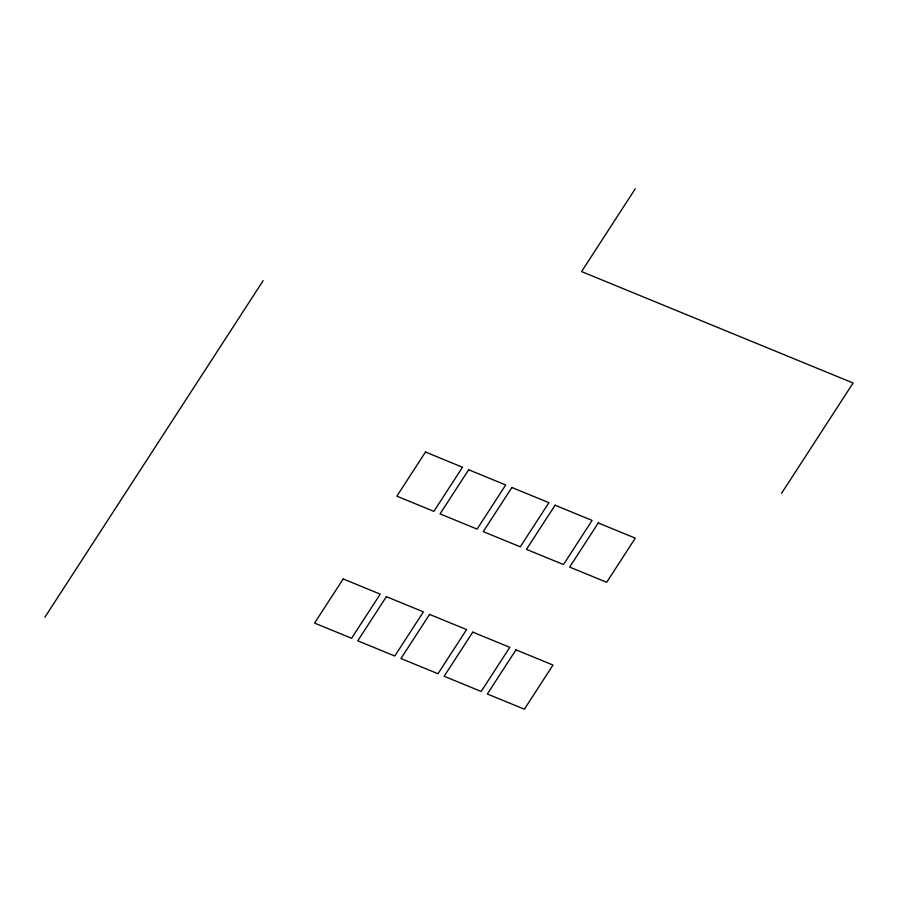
<?xml version="1.0" encoding="UTF-8"?>
<svg xmlns="http://www.w3.org/2000/svg" width="898" height="898" viewBox="0 0 898 898"><rect width="100%" height="100%" fill="white"/><g stroke="black" fill="none" stroke-linecap="round" stroke-linejoin="round"><path stroke-width="1.35" d="M44.9 617.207L263.17 280.625M635.245 188.804L581.578 271.578L853.1 383.008L781.541 493.361M343.182 578.941L314.558 623.077L351.589 638.276L380.213 594.139L343.182 578.941M425.484 452.031L396.86 496.179L433.88 511.366L462.504 467.229L425.484 452.031M386.387 596.665L357.752 640.813L394.783 656.011L423.407 611.864L386.387 596.665M468.677 469.766L440.054 513.903L477.085 529.102L505.709 484.954L468.677 469.766M429.581 614.4L400.957 658.537L437.977 673.736L466.601 629.588L429.581 614.4M511.882 487.491L483.247 531.627L520.279 546.826L548.903 502.689L511.882 487.491M472.775 632.125L444.151 676.273L481.182 691.46L509.806 647.323L472.775 632.125M555.076 505.215L526.452 549.363L563.473 564.55L592.096 520.413L555.076 505.215M515.98 649.849L487.345 693.997L524.376 709.196L553 665.048L515.98 649.849M598.27 522.95L569.646 567.087L606.678 582.286L635.301 538.138L598.27 522.95"/></g></svg>
